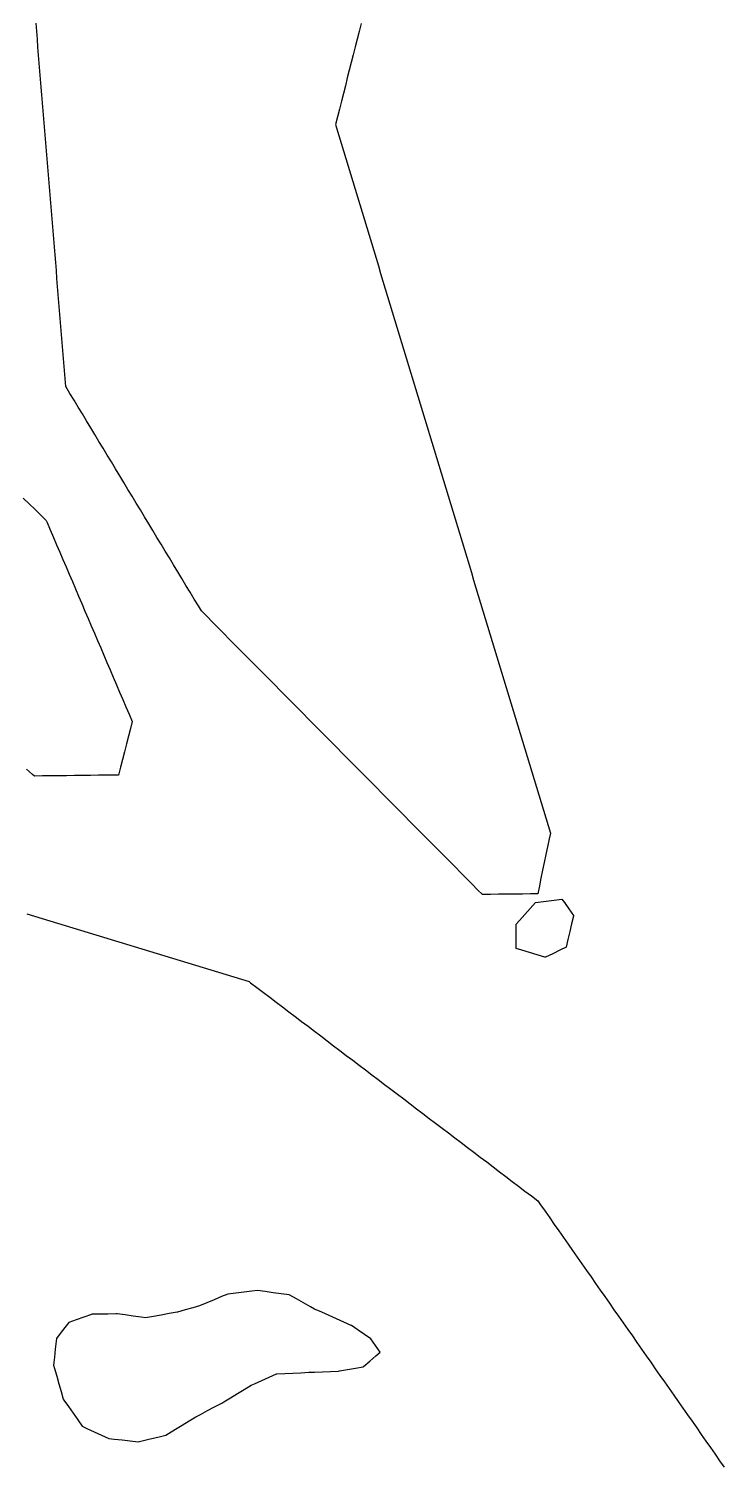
# Model space of a CAD drawing. Header units: millimetres. Extents: x 230 to 3347, y 514 to 5196.
# Drawn here: x 525.6 to 612.4, y 2799.4 to 2979 of the extents above; entities that cross this region are included whole.
import ezdxf

# ---------------------------------------------------------------- set-up
doc = ezdxf.new("R2010")
doc.units = ezdxf.units.MM
for name, color, linetype in [('ALL_HOLES', 1, 'Continuous'), ('ALL_ISLANDS', 7, 'Continuous'), ('OUTLINE_ISLAND_01', 7, 'Continuous'), ('OUTLINE_ISLAND_01_HOLE_153', 1, 'Continuous'), ('OUTLINE_ISLAND_28', 7, 'Continuous')]:
    doc.layers.add(name, color=color, linetype=linetype)

msp = doc.modelspace()

# ---------------------------------------------------------------- linework, layer by layer
at = {"layer": 'ALL_HOLES'}
msp.add_lwpolyline([(586.3778, 2864.1974), (586.3778, 2865.1974), (586.3778, 2866.1974), (586.3778, 2867.1974), (586.8032, 2867.6764), (587.4672, 2868.424), (588.1313, 2869.1717), (588.7954, 2869.9194), (589.1333, 2869.9632), (590.125, 2870.092), (591.1166, 2870.2207), (592.1083, 2870.3494), (592.4058, 2869.9332), (592.9873, 2869.1196), (593.5688, 2868.306), (593.5505, 2868.2291), (593.3194, 2867.2562), (593.0882, 2866.2833), (592.857, 2865.3104), (592.6259, 2864.3375), (591.8562, 2863.9628), (590.9571, 2863.5251), (590.058, 2863.0874), (589.9788, 2863.1112), (589.0214, 2863.4), (588.064, 2863.6888), (587.1066, 2863.9775)], close=True, dxfattribs=at)
at = {"layer": 'ALL_ISLANDS'}
for points in [[(567.0489, 2979.6294), (566.8021, 2978.6603), (566.5552, 2977.6912), (566.3084, 2976.7222), (566.0615, 2975.7531), (565.8147, 2974.7841), (565.5678, 2973.815), (565.321, 2972.846), (565.0742, 2971.8769), (564.8273, 2970.9079), (564.5805, 2969.9388), (564.3336, 2968.9698), (564.0868, 2968.0007), (563.8399, 2967.0316), (563.968, 2966.6094), (564.2582, 2965.6524), (564.5484, 2964.6955), (564.8386, 2963.7385), (565.1288, 2962.7815), (565.4189, 2961.8245), (565.7091, 2960.8676), (565.9993, 2959.9106), (566.2895, 2958.9536), (566.5797, 2957.9967), (566.8699, 2957.0397), (567.1601, 2956.0827), (567.4503, 2955.1258), (567.7405, 2954.1688), (568.0307, 2953.2118), (568.3209, 2952.2549), (568.6111, 2951.2979), (568.9012, 2950.3409), (569.1914, 2949.384), (569.4816, 2948.427), (569.7718, 2947.47), (570.062, 2946.5131), (570.3522, 2945.5561), (570.6424, 2944.5991), (570.9326, 2943.6421), (571.2228, 2942.6852), (571.513, 2941.7282), (571.8032, 2940.7712), (572.0934, 2939.8143), (572.3836, 2938.8573), (572.6737, 2937.9003), (572.9639, 2936.9434), (573.2541, 2935.9864), (573.5443, 2935.0294), (573.8345, 2934.0725), (574.1247, 2933.1155), (574.4149, 2932.1585), (574.7051, 2931.2016), (574.9953, 2930.2446), (575.2855, 2929.2876), (575.5757, 2928.3307), (575.8659, 2927.3737), (576.1561, 2926.4167), (576.4462, 2925.4597), (576.7364, 2924.5028), (577.0266, 2923.5458), (577.3168, 2922.5888), (577.607, 2921.6319), (577.8972, 2920.6749), (578.1874, 2919.7179), (578.4776, 2918.761), (578.7678, 2917.804), (579.058, 2916.847), (579.3482, 2915.8901), (579.6384, 2914.9331), (579.9286, 2913.9761), (580.2187, 2913.0192), (580.5089, 2912.0622), (580.7991, 2911.1052), (581.0893, 2910.1483), (581.3795, 2909.1913), (581.6697, 2908.2343), (581.9599, 2907.2774), (582.2501, 2906.3204), (582.5403, 2905.3634), (582.8305, 2904.4064), (583.1207, 2903.4495), (583.4109, 2902.4925), (583.7011, 2901.5355), (583.9912, 2900.5786), (584.2814, 2899.6216), (584.5716, 2898.6646), (584.8618, 2897.7077), (585.152, 2896.7507), (585.4422, 2895.7937), (585.7324, 2894.8368), (586.0226, 2893.8798), (586.3128, 2892.9228), (586.603, 2891.9659), (586.8932, 2891.0089), (587.1834, 2890.0519), (587.4735, 2889.095), (587.7637, 2888.138), (588.0539, 2887.181), (588.3441, 2886.224), (588.6343, 2885.2671), (588.9245, 2884.3101), (589.2147, 2883.3531), (589.5049, 2882.3962), (589.7951, 2881.4392), (590.0853, 2880.4822), (590.3755, 2879.5253), (590.6657, 2878.5683), (590.5169, 2877.8569), (590.3122, 2876.878), (590.1074, 2875.8992), (589.9027, 2874.9204), (589.698, 2873.9416), (589.4933, 2872.9628), (589.2886, 2871.9839), (589.0839, 2871.0051), (588.1748, 2870.9937), (587.1749, 2870.9811), (586.175, 2870.9685), (585.1751, 2870.9559), (584.1751, 2870.9434), (583.1752, 2870.9308), (582.1753, 2870.9182), (581.5875, 2871.5116), (580.8838, 2872.2221), (580.18, 2872.9326), (579.4763, 2873.643), (578.7726, 2874.3535), (578.0688, 2875.0639), (577.3651, 2875.7744), (576.6614, 2876.4849), (575.9576, 2877.1953), (575.2539, 2877.9058), (574.5502, 2878.6163), (573.8464, 2879.3267), (573.1427, 2880.0372), (572.439, 2880.7477), (571.7352, 2881.4581), (571.0315, 2882.1686), (570.3277, 2882.879), (569.624, 2883.5895), (568.9203, 2884.3), (568.2165, 2885.0104), (567.5128, 2885.7209), (566.8091, 2886.4314), (566.1053, 2887.1418), (565.4016, 2887.8523), (564.6979, 2888.5627), (563.9941, 2889.2732), (563.2904, 2889.9837), (562.5867, 2890.6941), (561.8829, 2891.4046), (561.1792, 2892.1151), (560.4755, 2892.8255), (559.7717, 2893.536), (559.068, 2894.2465), (558.3643, 2894.9569), (557.6605, 2895.6674), (556.9568, 2896.3778), (556.2531, 2897.0883), (555.5493, 2897.7988), (554.8456, 2898.5092), (554.1419, 2899.2197), (553.4381, 2899.9302), (552.7344, 2900.6406), (552.0307, 2901.3511), (551.3269, 2902.0615), (550.6232, 2902.772), (549.9195, 2903.4825), (549.2157, 2904.1929), (548.512, 2904.9034), (547.8082, 2905.6139), (547.1045, 2906.3243), (546.734, 2906.9379), (546.217, 2907.7939), (545.7, 2908.6499), (545.183, 2909.5059), (544.6661, 2910.3619), (544.1491, 2911.2179), (543.6321, 2912.0738), (543.1151, 2912.9298), (542.5982, 2913.7858), (542.0812, 2914.6418), (541.5642, 2915.4978), (541.0472, 2916.3538), (540.5302, 2917.2098), (540.0133, 2918.0658), (539.4963, 2918.9218), (538.9793, 2919.7778), (538.4623, 2920.6338), (537.9453, 2921.4898), (537.4284, 2922.3458), (536.9114, 2923.2018), (536.3944, 2924.0578), (535.8774, 2924.9138), (535.3605, 2925.7698), (534.8435, 2926.6258), (534.3265, 2927.4818), (533.8095, 2928.3378), (533.2925, 2929.1938), (532.7756, 2930.0498), (532.2586, 2930.9058), (531.7416, 2931.7618), (531.2246, 2932.6178), (530.7077, 2933.4738), (530.1907, 2934.3298), (530.1485, 2934.8439), (530.0667, 2935.8406), (529.985, 2936.8372), (529.9032, 2937.8339), (529.8214, 2938.8305), (529.7397, 2939.8272), (529.6579, 2940.8238), (529.5762, 2941.8205), (529.4944, 2942.8171), (529.4126, 2943.8138), (529.3309, 2944.8104), (529.2491, 2945.8071), (529.1673, 2946.8037), (529.0856, 2947.8004), (529.0038, 2948.797), (528.922, 2949.7937), (528.8403, 2950.7903), (528.7585, 2951.787), (528.6768, 2952.7837), (528.595, 2953.7803), (528.5132, 2954.777), (528.4315, 2955.7736), (528.3497, 2956.7703), (528.2679, 2957.7669), (528.1862, 2958.7636), (528.1044, 2959.7602), (528.0226, 2960.7569), (527.9409, 2961.7535), (527.8591, 2962.7502), (527.7774, 2963.7468), (527.6956, 2964.7435), (527.6138, 2965.7401), (527.5321, 2966.7368), (527.4503, 2967.7334), (527.3685, 2968.7301), (527.2868, 2969.7267), (527.205, 2970.7234), (527.1232, 2971.72), (527.0415, 2972.7167), (526.9597, 2973.7133), (526.878, 2974.71), (526.7962, 2975.7066), (526.7144, 2976.7033), (526.6327, 2977.6999), (526.5509, 2978.6966), (526.4691, 2979.6932)], [(524.8816, 2920.3951), (525.5983, 2919.6978), (526.3151, 2919.0005), (527.0318, 2918.3031), (527.7486, 2917.6058), (527.8607, 2917.3433), (528.2535, 2916.4236), (528.6462, 2915.504), (529.039, 2914.5843), (529.4318, 2913.6647), (529.8245, 2912.7451), (530.2173, 2911.8254), (530.6101, 2910.9058), (531.0028, 2909.9862), (531.3956, 2909.0665), (531.7884, 2908.1469), (532.1811, 2907.2272), (532.5739, 2906.3076), (532.9666, 2905.388), (533.3594, 2904.4683), (533.7522, 2903.5487), (534.1449, 2902.629), (534.5377, 2901.7094), (534.9305, 2900.7898), (535.3232, 2899.8701), (535.716, 2898.9505), (536.1088, 2898.0309), (536.5015, 2897.1112), (536.8943, 2896.1916), (537.2871, 2895.2719), (537.6798, 2894.3523), (538.0726, 2893.4327), (538.4654, 2892.513), (538.2463, 2891.6457), (538.0014, 2890.6761), (537.7565, 2889.7066), (537.5117, 2888.737), (537.2668, 2887.7675), (537.0219, 2886.7979), (536.777, 2885.8284), (536.2584, 2885.8223), (535.2585, 2885.8106), (534.2586, 2885.799), (533.2586, 2885.7873), (532.2587, 2885.7756), (531.2588, 2885.764), (530.2588, 2885.7523), (529.2589, 2885.7406), (528.259, 2885.729), (527.259, 2885.7173), (526.2591, 2885.7056), (526.022, 2885.9116), (525.267, 2886.5673)], [(525.3258, 2868.5207), (526.2822, 2868.2288), (527.2387, 2867.9368), (528.1951, 2867.6448), (529.1515, 2867.3528), (530.1079, 2867.0608), (531.0643, 2866.7688), (532.0208, 2866.4768), (532.9772, 2866.1849), (533.9336, 2865.8929), (534.89, 2865.6009), (535.8465, 2865.3089), (536.8029, 2865.0169), (537.7593, 2864.7249), (538.7157, 2864.4329), (539.6722, 2864.1409), (540.6286, 2863.849), (541.585, 2863.557), (542.5414, 2863.265), (543.4978, 2862.973), (544.4543, 2862.681), (545.4107, 2862.389), (546.3671, 2862.097), (547.3235, 2861.8051), (548.28, 2861.5131), (549.2364, 2861.2211), (550.1928, 2860.9291), (551.1492, 2860.6371), (552.1056, 2860.3451), (553.0621, 2860.0531), (553.2507, 2859.9098), (554.0471, 2859.305), (554.8434, 2858.7001), (555.6397, 2858.0952), (556.4361, 2857.4904), (557.2324, 2856.8855), (558.0287, 2856.2807), (558.8251, 2855.6758), (559.6214, 2855.0709), (560.4177, 2854.4661), (561.2141, 2853.8612), (562.0104, 2853.2564), (562.8067, 2852.6515), (563.6031, 2852.0466), (564.3994, 2851.4418), (565.1957, 2850.8369), (565.992, 2850.2321), (566.7884, 2849.6272), (567.5847, 2849.0223), (568.381, 2848.4175), (569.1774, 2847.8126), (569.9737, 2847.2078), (570.77, 2846.6029), (571.5664, 2845.9981), (572.3627, 2845.3932), (573.159, 2844.7883), (573.9554, 2844.1835), (574.7517, 2843.5786), (575.548, 2842.9738), (576.3444, 2842.3689), (577.1407, 2841.764), (577.937, 2841.1592), (578.7334, 2840.5543), (579.5297, 2839.9495), (580.326, 2839.3446), (581.1224, 2838.7397), (581.9187, 2838.1349), (582.715, 2837.53), (583.5114, 2836.9252), (584.3077, 2836.3203), (585.104, 2835.7154), (585.9004, 2835.1106), (586.6967, 2834.5057), (587.493, 2833.9009), (588.2893, 2833.296), (589.0857, 2832.6911), (589.4318, 2832.1964), (590.005, 2831.377), (590.5783, 2830.5577), (591.1515, 2829.7383), (591.7248, 2828.9189), (592.298, 2828.0995), (592.8713, 2827.2801), (593.4445, 2826.4607), (594.0178, 2825.6414), (594.591, 2824.822), (595.1643, 2824.0026), (595.7375, 2823.1832), (596.3108, 2822.3638), (596.884, 2821.5445), (597.4573, 2820.7251), (598.0305, 2819.9057), (598.6038, 2819.0863), (599.177, 2818.2669), (599.7503, 2817.4476), (600.3235, 2816.6282), (600.8968, 2815.8088), (601.47, 2814.9894), (602.0433, 2814.17), (602.6165, 2813.3507), (603.1898, 2812.5313), (603.763, 2811.7119), (604.3363, 2810.8925), (604.9095, 2810.0731), (605.4828, 2809.2537), (606.056, 2808.4344), (606.6293, 2807.615), (607.2025, 2806.7956), (607.7758, 2805.9762), (608.349, 2805.1568), (608.9223, 2804.3375), (609.4955, 2803.5181), (610.0688, 2802.6987), (610.642, 2801.8793), (611.2153, 2801.0599), (611.7885, 2800.2406), (612.3618, 2799.4212)]]:
    msp.add_lwpolyline(points, dxfattribs=at)
msp.add_lwpolyline([(569.413, 2813.8071), (568.8395, 2814.6263), (568.266, 2815.4455), (567.4847, 2815.9853), (566.6619, 2816.5537), (565.8392, 2817.1222), (565.8066, 2817.1367), (564.8934, 2817.5442), (563.9802, 2817.9517), (563.067, 2818.3592), (562.1538, 2818.7667), (561.2406, 2819.1742), (560.7443, 2819.4515), (559.8714, 2819.9394), (558.9984, 2820.4272), (558.1255, 2820.9151), (558.0499, 2820.9258), (557.06, 2821.0671), (556.07, 2821.2084), (555.08, 2821.3497), (554.0901, 2821.491), (553.3963, 2821.4073), (552.4035, 2821.2876), (551.4107, 2821.1679), (550.4179, 2821.0481), (549.6371, 2820.7235), (548.7137, 2820.3396), (547.7903, 2819.9557), (546.867, 2819.5718), (546.0416, 2819.3322), (545.0812, 2819.0534), (544.1208, 2818.7746), (544.0702, 2818.7658), (543.0848, 2818.5952), (542.0995, 2818.4247), (541.1141, 2818.2541), (540.1288, 2818.0835), (539.5868, 2818.1583), (538.5962, 2818.2949), (537.6056, 2818.4316), (536.615, 2818.5682), (536.4182, 2818.5655), (535.4183, 2818.5515), (534.4184, 2818.5375), (533.4185, 2818.5235), (533.3796, 2818.5096), (532.4385, 2818.1714), (531.4974, 2817.8333), (530.5563, 2817.4952), (530.234, 2817.082), (529.6189, 2816.2935), (529.0039, 2815.505), (528.9686, 2815.1691), (528.8643, 2814.1745), (528.7599, 2813.18), (528.6556, 2812.1854), (528.7748, 2811.7671), (529.0489, 2810.8054), (529.323, 2809.8437), (529.5971, 2808.882), (529.8712, 2807.9203), (529.9487, 2807.8099), (530.5233, 2806.9914), (531.0979, 2806.173), (531.6724, 2805.3545), (532.247, 2804.5361), (532.8187, 2804.2725), (533.7268, 2803.8538), (534.6349, 2803.4351), (535.543, 2803.0165), (536.2346, 2802.939), (537.2283, 2802.8278), (538.2221, 2802.7166), (539.2159, 2802.6053), (539.7319, 2802.7288), (540.7044, 2802.9614), (541.677, 2803.1941), (542.6495, 2803.4267), (543.0117, 2803.647), (543.8661, 2804.1665), (544.7205, 2804.6861), (545.5749, 2805.2057), (546.4294, 2805.7253), (546.9944, 2806.0251), (547.8778, 2806.4937), (548.7612, 2806.9624), (549.6446, 2807.4311), (549.8996, 2807.5856), (550.7548, 2808.1038), (551.6101, 2808.622), (552.4654, 2809.1401), (553.3206, 2809.6583), (553.7302, 2809.8424), (554.6423, 2810.2523), (555.5544, 2810.6622), (556.4665, 2811.0722), (556.5316, 2811.0754), (557.5304, 2811.1245), (558.5292, 2811.1736), (559.528, 2811.2227), (560.5268, 2811.2718), (561.2061, 2811.2994), (562.2053, 2811.34), (563.2045, 2811.3806), (564.2037, 2811.4212), (564.3585, 2811.4483), (565.3435, 2811.6207), (566.3285, 2811.7932), (567.3135, 2811.9657), (567.3604, 2812.0068), (568.1122, 2812.6662), (568.864, 2813.3256)], close=True, dxfattribs=at)
at = {"layer": 'OUTLINE_ISLAND_01'}
for points in [[(567.0489, 2979.6294), (566.8021, 2978.6603), (566.5552, 2977.6912), (566.3084, 2976.7222), (566.0615, 2975.7531), (565.8147, 2974.7841), (565.5678, 2973.815), (565.321, 2972.846), (565.0742, 2971.8769), (564.8273, 2970.9079), (564.5805, 2969.9388), (564.3336, 2968.9698), (564.0868, 2968.0007), (563.8399, 2967.0316), (563.968, 2966.6094), (564.2582, 2965.6524), (564.5484, 2964.6955), (564.8386, 2963.7385), (565.1288, 2962.7815), (565.4189, 2961.8245), (565.7091, 2960.8676), (565.9993, 2959.9106), (566.2895, 2958.9536), (566.5797, 2957.9967), (566.8699, 2957.0397), (567.1601, 2956.0827), (567.4503, 2955.1258), (567.7405, 2954.1688), (568.0307, 2953.2118), (568.3209, 2952.2549), (568.6111, 2951.2979), (568.9012, 2950.3409), (569.1914, 2949.384), (569.4816, 2948.427), (569.7718, 2947.47), (570.062, 2946.5131), (570.3522, 2945.5561), (570.6424, 2944.5991), (570.9326, 2943.6421), (571.2228, 2942.6852), (571.513, 2941.7282), (571.8032, 2940.7712), (572.0934, 2939.8143), (572.3836, 2938.8573), (572.6737, 2937.9003), (572.9639, 2936.9434), (573.2541, 2935.9864), (573.5443, 2935.0294), (573.8345, 2934.0725), (574.1247, 2933.1155), (574.4149, 2932.1585), (574.7051, 2931.2016), (574.9953, 2930.2446), (575.2855, 2929.2876), (575.5757, 2928.3307), (575.8659, 2927.3737), (576.1561, 2926.4167), (576.4462, 2925.4597), (576.7364, 2924.5028), (577.0266, 2923.5458), (577.3168, 2922.5888), (577.607, 2921.6319), (577.8972, 2920.6749), (578.1874, 2919.7179), (578.4776, 2918.761), (578.7678, 2917.804), (579.058, 2916.847), (579.3482, 2915.8901), (579.6384, 2914.9331), (579.9286, 2913.9761), (580.2187, 2913.0192), (580.5089, 2912.0622), (580.7991, 2911.1052), (581.0893, 2910.1483), (581.3795, 2909.1913), (581.6697, 2908.2343), (581.9599, 2907.2774), (582.2501, 2906.3204), (582.5403, 2905.3634), (582.8305, 2904.4064), (583.1207, 2903.4495), (583.4109, 2902.4925), (583.7011, 2901.5355), (583.9912, 2900.5786), (584.2814, 2899.6216), (584.5716, 2898.6646), (584.8618, 2897.7077), (585.152, 2896.7507), (585.4422, 2895.7937), (585.7324, 2894.8368), (586.0226, 2893.8798), (586.3128, 2892.9228), (586.603, 2891.9659), (586.8932, 2891.0089), (587.1834, 2890.0519), (587.4735, 2889.095), (587.7637, 2888.138), (588.0539, 2887.181), (588.3441, 2886.224), (588.6343, 2885.2671), (588.9245, 2884.3101), (589.2147, 2883.3531), (589.5049, 2882.3962), (589.7951, 2881.4392), (590.0853, 2880.4822), (590.3755, 2879.5253), (590.6657, 2878.5683), (590.5169, 2877.8569), (590.3122, 2876.878), (590.1074, 2875.8992), (589.9027, 2874.9204), (589.698, 2873.9416), (589.4933, 2872.9628), (589.2886, 2871.9839), (589.0839, 2871.0051), (588.1748, 2870.9937), (587.1749, 2870.9811), (586.175, 2870.9685), (585.1751, 2870.9559), (584.1751, 2870.9434), (583.1752, 2870.9308), (582.1753, 2870.9182), (581.5875, 2871.5116), (580.8838, 2872.2221), (580.18, 2872.9326), (579.4763, 2873.643), (578.7726, 2874.3535), (578.0688, 2875.0639), (577.3651, 2875.7744), (576.6614, 2876.4849), (575.9576, 2877.1953), (575.2539, 2877.9058), (574.5502, 2878.6163), (573.8464, 2879.3267), (573.1427, 2880.0372), (572.439, 2880.7477), (571.7352, 2881.4581), (571.0315, 2882.1686), (570.3277, 2882.879), (569.624, 2883.5895), (568.9203, 2884.3), (568.2165, 2885.0104), (567.5128, 2885.7209), (566.8091, 2886.4314), (566.1053, 2887.1418), (565.4016, 2887.8523), (564.6979, 2888.5627), (563.9941, 2889.2732), (563.2904, 2889.9837), (562.5867, 2890.6941), (561.8829, 2891.4046), (561.1792, 2892.1151), (560.4755, 2892.8255), (559.7717, 2893.536), (559.068, 2894.2465), (558.3643, 2894.9569), (557.6605, 2895.6674), (556.9568, 2896.3778), (556.2531, 2897.0883), (555.5493, 2897.7988), (554.8456, 2898.5092), (554.1419, 2899.2197), (553.4381, 2899.9302), (552.7344, 2900.6406), (552.0307, 2901.3511), (551.3269, 2902.0615), (550.6232, 2902.772), (549.9195, 2903.4825), (549.2157, 2904.1929), (548.512, 2904.9034), (547.8082, 2905.6139), (547.1045, 2906.3243), (546.734, 2906.9379), (546.217, 2907.7939), (545.7, 2908.6499), (545.183, 2909.5059), (544.6661, 2910.3619), (544.1491, 2911.2179), (543.6321, 2912.0738), (543.1151, 2912.9298), (542.5982, 2913.7858), (542.0812, 2914.6418), (541.5642, 2915.4978), (541.0472, 2916.3538), (540.5302, 2917.2098), (540.0133, 2918.0658), (539.4963, 2918.9218), (538.9793, 2919.7778), (538.4623, 2920.6338), (537.9453, 2921.4898), (537.4284, 2922.3458), (536.9114, 2923.2018), (536.3944, 2924.0578), (535.8774, 2924.9138), (535.3605, 2925.7698), (534.8435, 2926.6258), (534.3265, 2927.4818), (533.8095, 2928.3378), (533.2925, 2929.1938), (532.7756, 2930.0498), (532.2586, 2930.9058), (531.7416, 2931.7618), (531.2246, 2932.6178), (530.7077, 2933.4738), (530.1907, 2934.3298), (530.1485, 2934.8439), (530.0667, 2935.8406), (529.985, 2936.8372), (529.9032, 2937.8339), (529.8214, 2938.8305), (529.7397, 2939.8272), (529.6579, 2940.8238), (529.5762, 2941.8205), (529.4944, 2942.8171), (529.4126, 2943.8138), (529.3309, 2944.8104), (529.2491, 2945.8071), (529.1673, 2946.8037), (529.0856, 2947.8004), (529.0038, 2948.797), (528.922, 2949.7937), (528.8403, 2950.7903), (528.7585, 2951.787), (528.6768, 2952.7837), (528.595, 2953.7803), (528.5132, 2954.777), (528.4315, 2955.7736), (528.3497, 2956.7703), (528.2679, 2957.7669), (528.1862, 2958.7636), (528.1044, 2959.7602), (528.0226, 2960.7569), (527.9409, 2961.7535), (527.8591, 2962.7502), (527.7774, 2963.7468), (527.6956, 2964.7435), (527.6138, 2965.7401), (527.5321, 2966.7368), (527.4503, 2967.7334), (527.3685, 2968.7301), (527.2868, 2969.7267), (527.205, 2970.7234), (527.1232, 2971.72), (527.0415, 2972.7167), (526.9597, 2973.7133), (526.878, 2974.71), (526.7962, 2975.7066), (526.7144, 2976.7033), (526.6327, 2977.6999), (526.5509, 2978.6966), (526.4691, 2979.6932)], [(524.8816, 2920.3951), (525.5983, 2919.6978), (526.3151, 2919.0005), (527.0318, 2918.3031), (527.7486, 2917.6058), (527.8607, 2917.3433), (528.2535, 2916.4236), (528.6462, 2915.504), (529.039, 2914.5843), (529.4318, 2913.6647), (529.8245, 2912.7451), (530.2173, 2911.8254), (530.6101, 2910.9058), (531.0028, 2909.9862), (531.3956, 2909.0665), (531.7884, 2908.1469), (532.1811, 2907.2272), (532.5739, 2906.3076), (532.9666, 2905.388), (533.3594, 2904.4683), (533.7522, 2903.5487), (534.1449, 2902.629), (534.5377, 2901.7094), (534.9305, 2900.7898), (535.3232, 2899.8701), (535.716, 2898.9505), (536.1088, 2898.0309), (536.5015, 2897.1112), (536.8943, 2896.1916), (537.2871, 2895.2719), (537.6798, 2894.3523), (538.0726, 2893.4327), (538.4654, 2892.513), (538.2463, 2891.6457), (538.0014, 2890.6761), (537.7565, 2889.7066), (537.5117, 2888.737), (537.2668, 2887.7675), (537.0219, 2886.7979), (536.777, 2885.8284), (536.2584, 2885.8223), (535.2585, 2885.8106), (534.2586, 2885.799), (533.2586, 2885.7873), (532.2587, 2885.7756), (531.2588, 2885.764), (530.2588, 2885.7523), (529.2589, 2885.7406), (528.259, 2885.729), (527.259, 2885.7173), (526.2591, 2885.7056), (526.022, 2885.9116), (525.267, 2886.5673)], [(525.3258, 2868.5207), (526.2822, 2868.2288), (527.2387, 2867.9368), (528.1951, 2867.6448), (529.1515, 2867.3528), (530.1079, 2867.0608), (531.0643, 2866.7688), (532.0208, 2866.4768), (532.9772, 2866.1849), (533.9336, 2865.8929), (534.89, 2865.6009), (535.8465, 2865.3089), (536.8029, 2865.0169), (537.7593, 2864.7249), (538.7157, 2864.4329), (539.6722, 2864.1409), (540.6286, 2863.849), (541.585, 2863.557), (542.5414, 2863.265), (543.4978, 2862.973), (544.4543, 2862.681), (545.4107, 2862.389), (546.3671, 2862.097), (547.3235, 2861.8051), (548.28, 2861.5131), (549.2364, 2861.2211), (550.1928, 2860.9291), (551.1492, 2860.6371), (552.1056, 2860.3451), (553.0621, 2860.0531), (553.2507, 2859.9098), (554.0471, 2859.305), (554.8434, 2858.7001), (555.6397, 2858.0952), (556.4361, 2857.4904), (557.2324, 2856.8855), (558.0287, 2856.2807), (558.8251, 2855.6758), (559.6214, 2855.0709), (560.4177, 2854.4661), (561.2141, 2853.8612), (562.0104, 2853.2564), (562.8067, 2852.6515), (563.6031, 2852.0466), (564.3994, 2851.4418), (565.1957, 2850.8369), (565.992, 2850.2321), (566.7884, 2849.6272), (567.5847, 2849.0223), (568.381, 2848.4175), (569.1774, 2847.8126), (569.9737, 2847.2078), (570.77, 2846.6029), (571.5664, 2845.9981), (572.3627, 2845.3932), (573.159, 2844.7883), (573.9554, 2844.1835), (574.7517, 2843.5786), (575.548, 2842.9738), (576.3444, 2842.3689), (577.1407, 2841.764), (577.937, 2841.1592), (578.7334, 2840.5543), (579.5297, 2839.9495), (580.326, 2839.3446), (581.1224, 2838.7397), (581.9187, 2838.1349), (582.715, 2837.53), (583.5114, 2836.9252), (584.3077, 2836.3203), (585.104, 2835.7154), (585.9004, 2835.1106), (586.6967, 2834.5057), (587.493, 2833.9009), (588.2893, 2833.296), (589.0857, 2832.6911), (589.4318, 2832.1964), (590.005, 2831.377), (590.5783, 2830.5577), (591.1515, 2829.7383), (591.7248, 2828.9189), (592.298, 2828.0995), (592.8713, 2827.2801), (593.4445, 2826.4607), (594.0178, 2825.6414), (594.591, 2824.822), (595.1643, 2824.0026), (595.7375, 2823.1832), (596.3108, 2822.3638), (596.884, 2821.5445), (597.4573, 2820.7251), (598.0305, 2819.9057), (598.6038, 2819.0863), (599.177, 2818.2669), (599.7503, 2817.4476), (600.3235, 2816.6282), (600.8968, 2815.8088), (601.47, 2814.9894), (602.0433, 2814.17), (602.6165, 2813.3507), (603.1898, 2812.5313), (603.763, 2811.7119), (604.3363, 2810.8925), (604.9095, 2810.0731), (605.4828, 2809.2537), (606.056, 2808.4344), (606.6293, 2807.615), (607.2025, 2806.7956), (607.7758, 2805.9762), (608.349, 2805.1568), (608.9223, 2804.3375), (609.4955, 2803.5181), (610.0688, 2802.6987), (610.642, 2801.8793), (611.2153, 2801.0599), (611.7885, 2800.2406), (612.3618, 2799.4212)]]:
    msp.add_lwpolyline(points, dxfattribs=at)
at = {"layer": 'OUTLINE_ISLAND_01_HOLE_153'}
msp.add_lwpolyline([(586.3778, 2864.1974), (586.3778, 2865.1974), (586.3778, 2866.1974), (586.3778, 2867.1974), (586.8032, 2867.6764), (587.4672, 2868.424), (588.1313, 2869.1717), (588.7954, 2869.9194), (589.1333, 2869.9632), (590.125, 2870.092), (591.1166, 2870.2207), (592.1083, 2870.3494), (592.4058, 2869.9332), (592.9873, 2869.1196), (593.5688, 2868.306), (593.5505, 2868.2291), (593.3194, 2867.2562), (593.0882, 2866.2833), (592.857, 2865.3104), (592.6259, 2864.3375), (591.8562, 2863.9628), (590.9571, 2863.5251), (590.058, 2863.0874), (589.9788, 2863.1112), (589.0214, 2863.4), (588.064, 2863.6888), (587.1066, 2863.9775)], close=True, dxfattribs=at)
at = {"layer": 'OUTLINE_ISLAND_28'}
msp.add_lwpolyline([(569.413, 2813.8071), (568.8395, 2814.6263), (568.266, 2815.4455), (567.4847, 2815.9853), (566.6619, 2816.5537), (565.8392, 2817.1222), (565.8066, 2817.1367), (564.8934, 2817.5442), (563.9802, 2817.9517), (563.067, 2818.3592), (562.1538, 2818.7667), (561.2406, 2819.1742), (560.7443, 2819.4515), (559.8714, 2819.9394), (558.9984, 2820.4272), (558.1255, 2820.9151), (558.0499, 2820.9258), (557.06, 2821.0671), (556.07, 2821.2084), (555.08, 2821.3497), (554.0901, 2821.491), (553.3963, 2821.4073), (552.4035, 2821.2876), (551.4107, 2821.1679), (550.4179, 2821.0481), (549.6371, 2820.7235), (548.7137, 2820.3396), (547.7903, 2819.9557), (546.867, 2819.5718), (546.0416, 2819.3322), (545.0812, 2819.0534), (544.1208, 2818.7746), (544.0702, 2818.7658), (543.0848, 2818.5952), (542.0995, 2818.4247), (541.1141, 2818.2541), (540.1288, 2818.0835), (539.5868, 2818.1583), (538.5962, 2818.2949), (537.6056, 2818.4316), (536.615, 2818.5682), (536.4182, 2818.5655), (535.4183, 2818.5515), (534.4184, 2818.5375), (533.4185, 2818.5235), (533.3796, 2818.5096), (532.4385, 2818.1714), (531.4974, 2817.8333), (530.5563, 2817.4952), (530.234, 2817.082), (529.6189, 2816.2935), (529.0039, 2815.505), (528.9686, 2815.1691), (528.8643, 2814.1745), (528.7599, 2813.18), (528.6556, 2812.1854), (528.7748, 2811.7671), (529.0489, 2810.8054), (529.323, 2809.8437), (529.5971, 2808.882), (529.8712, 2807.9203), (529.9487, 2807.8099), (530.5233, 2806.9914), (531.0979, 2806.173), (531.6724, 2805.3545), (532.247, 2804.5361), (532.8187, 2804.2725), (533.7268, 2803.8538), (534.6349, 2803.4351), (535.543, 2803.0165), (536.2346, 2802.939), (537.2283, 2802.8278), (538.2221, 2802.7166), (539.2159, 2802.6053), (539.7319, 2802.7288), (540.7044, 2802.9614), (541.677, 2803.1941), (542.6495, 2803.4267), (543.0117, 2803.647), (543.8661, 2804.1665), (544.7205, 2804.6861), (545.5749, 2805.2057), (546.4294, 2805.7253), (546.9944, 2806.0251), (547.8778, 2806.4937), (548.7612, 2806.9624), (549.6446, 2807.4311), (549.8996, 2807.5856), (550.7548, 2808.1038), (551.6101, 2808.622), (552.4654, 2809.1401), (553.3206, 2809.6583), (553.7302, 2809.8424), (554.6423, 2810.2523), (555.5544, 2810.6622), (556.4665, 2811.0722), (556.5316, 2811.0754), (557.5304, 2811.1245), (558.5292, 2811.1736), (559.528, 2811.2227), (560.5268, 2811.2718), (561.2061, 2811.2994), (562.2053, 2811.34), (563.2045, 2811.3806), (564.2037, 2811.4212), (564.3585, 2811.4483), (565.3435, 2811.6207), (566.3285, 2811.7932), (567.3135, 2811.9657), (567.3604, 2812.0068), (568.1122, 2812.6662), (568.864, 2813.3256)], close=True, dxfattribs=at)

doc.saveas('drawing.dxf')
